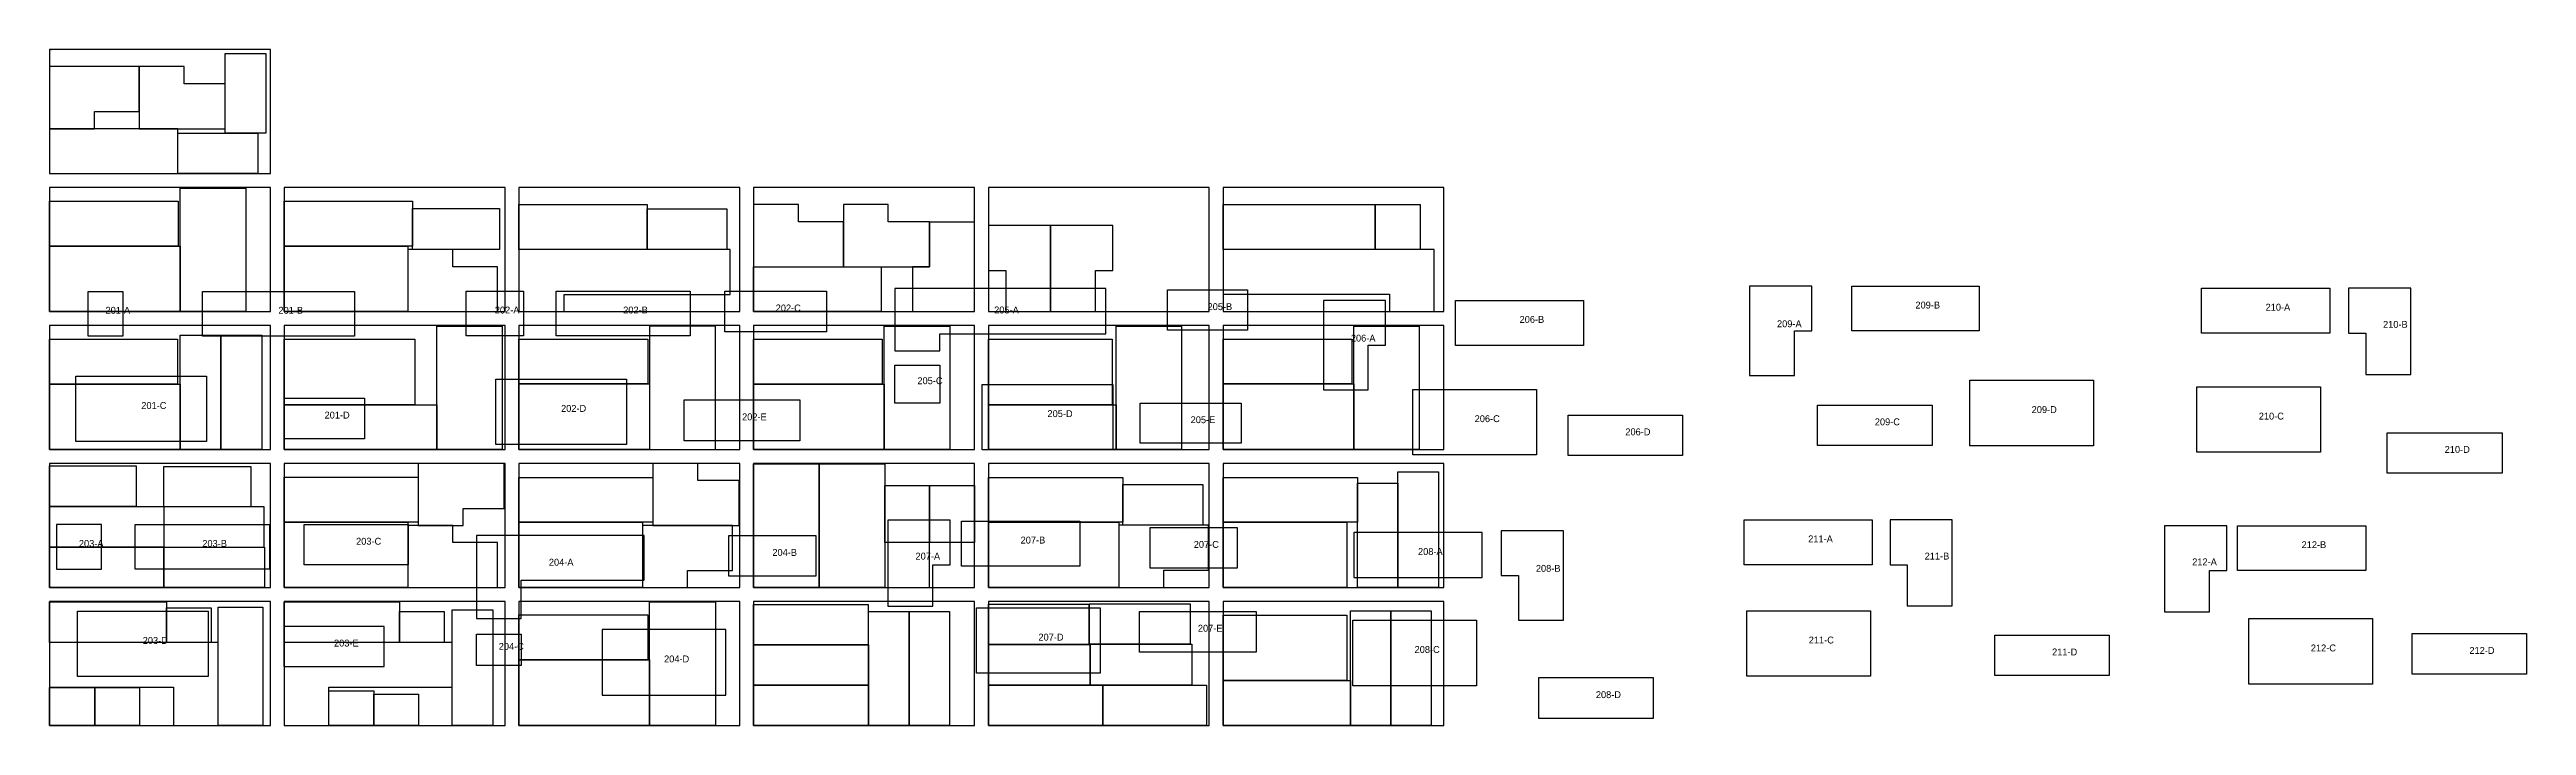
# Model space of a CAD drawing. Header units: millimetres. Extents: x 0 to 72938, y 0 to 9800.
# Drawn here: x 0 to 35881, y 0 to 9800 of the extents above; entities that cross this region are included whole.
import ezdxf

# ---------------------------------------------------------------- set-up
doc = ezdxf.new("R2010")
doc.units = ezdxf.units.MM
doc.layers.add('NESTED_RESULT', color=7, linetype='Continuous')
doc.layers.add('SOURCE_PARTS', color=7, linetype='Continuous')

msp = doc.modelspace()

# ---------------------------------------------------------------- linework, layer by layer
at = {"layer": 'NESTED_RESULT'}
for points in [[(0, 8000), (3200, 8000), (3200, 9800), (0, 9800), (0, 8000)], [(2545, 8587), (2545, 9743), (3132, 9743), (3132, 8587), (2545, 8587)], [(0, 9553), (0, 8651), (651, 8651), (651, 8902), (1297, 8902), (1297, 9553), (0, 9553)], [(1297, 9554), (1297, 8651), (2545, 8651), (2545, 9302), (1948, 9302), (1948, 9554), (1297, 9554)], [(0, 8000), (1859, 8000), (1859, 8651), (0, 8651), (0, 8000)], [(1859, 8587), (3018, 8587), (3018, 8000), (1859, 8000), (1859, 8587)], [(0, 6000), (3200, 6000), (3200, 7800), (0, 7800), (0, 6000)], [(0, 7600), (1861, 7600), (1861, 6949), (0, 6949), (0, 7600)], [(1892, 6000), (1892, 7791), (2842, 7791), (2842, 6000), (1892, 6000)], [(3400, 6000), (6600, 6000), (6600, 7800), (3400, 7800), (3400, 6000)], [(3400, 7600), (5259, 7600), (5259, 6950), (3400, 6950), (3400, 7600)], [(6800, 6000), (10000, 6000), (10000, 7800), (6800, 7800), (6800, 6000)], [(6800, 7553), (8657, 7553), (8657, 6902), (6800, 6902), (6800, 7553)], [(10200, 6000), (13400, 6000), (13400, 7800), (10200, 7800), (10200, 6000)], [(10851, 7302), (10851, 7553), (10200, 7553), (10200, 6651), (11499, 6651), (11499, 7302), (10851, 7302)], [(12149, 7302), (12149, 7551), (11499, 7551), (11499, 6651), (12748, 6651), (12748, 7302), (12149, 7302)], [(13600, 6000), (16800, 6000), (16800, 7800), (13600, 7800), (13600, 6000)], [(17000, 6000), (20200, 6000), (20200, 7800), (17000, 7800), (17000, 6000)], [(17000, 7553), (19205, 7553), (19205, 6902), (17000, 6902), (17000, 7553)], [(19205, 6902), (19205, 7554), (19853, 7554), (19853, 6902), (19205, 6902)], [(5259, 7494), (6516, 7494), (6516, 6903), (5259, 6903), (5259, 7494)], [(8657, 7489), (9813, 7489), (9813, 6902), (8657, 6902), (8657, 7489)], [(12499, 6000), (13399, 6000), (13399, 7299), (12748, 7299), (12748, 6651), (12499, 6651), (12499, 6000)], [(14502, 7249), (13600, 7249), (13600, 6598), (13851, 6598), (13851, 6000), (14502, 6000), (14502, 7249)], [(15403, 7249), (14502, 7249), (14502, 6000), (15153, 6000), (15153, 6598), (15403, 6598), (15403, 7249)], [(0, 6949), (1892, 6949), (1892, 6000), (0, 6000), (0, 6949)], [(3400, 6949), (5191, 6949), (5191, 6000), (3400, 6000), (3400, 6949)], [(5191, 6903), (5191, 6000), (6489, 6000), (6489, 6651), (5842, 6651), (5842, 6903), (5191, 6903)], [(9858, 6902), (6800, 6902), (6800, 6000), (7454, 6000), (7454, 6248), (9858, 6248), (9858, 6902)], [(20058, 6902), (17000, 6902), (17000, 6254), (19410, 6254), (19410, 6000), (20058, 6000), (20058, 6902)], [(10200, 6651), (12045, 6651), (12045, 6000), (10200, 6000), (10200, 6651)], [(0, 4000), (3200, 4000), (3200, 5800), (0, 5800), (0, 4000)], [(3400, 4000), (6600, 4000), (6600, 5800), (3400, 5800), (3400, 4000)], [(5608, 4000), (5608, 5791), (6557, 5791), (6557, 4000), (5608, 4000)], [(6800, 4000), (10000, 4000), (10000, 5800), (6800, 5800), (6800, 4000)], [(8693, 5791), (8693, 4000), (9645, 4000), (9645, 5791), (8693, 5791)], [(10200, 4000), (13400, 4000), (13400, 5800), (10200, 5800), (10200, 4000)], [(12092, 4000), (12092, 5791), (13042, 5791), (13042, 4000), (12092, 4000)], [(13600, 4000), (16800, 4000), (16800, 5800), (13600, 5800), (13600, 4000)], [(15451, 4000), (15451, 5791), (16400, 5791), (16400, 4000), (15451, 4000)], [(17000, 4000), (20200, 4000), (20200, 5800), (17000, 5800), (17000, 4000)], [(18892, 4000), (18892, 5791), (19842, 5791), (19842, 4000), (18892, 4000)], [(0, 5600), (1853, 5600), (1853, 4949), (0, 4949), (0, 5600)], [(1893, 4000), (1893, 5657), (2480, 5657), (2480, 4000), (1893, 4000)], [(2480, 4000), (2480, 5657), (3074, 5657), (3074, 4000), (2480, 4000)], [(3400, 5600), (5292, 5600), (5292, 4648), (3400, 4648), (3400, 5600)], [(6800, 5603), (8665, 5603), (8665, 4952), (6800, 4952), (6800, 5603)], [(10200, 5600), (12061, 5600), (12061, 4949), (10200, 4949), (10200, 5600)], [(13600, 5600), (15391, 5600), (15391, 4651), (13600, 4651), (13600, 5600)], [(17000, 5603), (18865, 5603), (18865, 4952), (17000, 4952), (17000, 5603)], [(0, 4949), (1892, 4949), (1892, 4000), (0, 4000), (0, 4949)], [(6800, 4952), (8692, 4952), (8692, 4000), (6800, 4000), (6800, 4952)], [(10200, 4949), (12092, 4949), (12092, 4000), (10200, 4000), (10200, 4949)], [(17000, 4952), (18892, 4952), (18892, 4000), (17000, 4000), (17000, 4952)], [(3400, 4648), (5608, 4648), (5608, 4000), (3400, 4000), (3400, 4648)], [(13600, 4651), (15451, 4651), (15451, 4000), (13600, 4000), (13600, 4651)], [(0, 2000), (3200, 2000), (3200, 3800), (0, 3800), (0, 2000)], [(0, 3765), (1254, 3765), (1254, 3175), (0, 3175), (0, 3765)], [(1657, 3756), (2918, 3756), (2918, 3168), (1657, 3168), (1657, 3756)], [(3400, 2000), (6600, 2000), (6600, 3800), (3400, 3800), (3400, 2000)], [(3400, 3600), (5340, 3600), (5340, 2949), (3400, 2949), (3400, 3600)], [(5340, 3799), (5340, 2900), (5991, 2900), (5991, 3148), (6588, 3148), (6588, 3799), (5340, 3799)], [(6800, 2000), (10000, 2000), (10000, 3800), (6800, 3800), (6800, 2000)], [(6800, 3597), (8738, 3597), (8738, 2949), (6800, 2949), (6800, 3597)], [(8738, 3799), (8738, 2900), (9989, 2900), (9989, 3550), (9389, 3550), (9389, 3799), (8738, 3799)], [(10200, 2000), (13400, 2000), (13400, 3800), (10200, 3800), (10200, 2000)], [(10200, 2000), (10200, 3791), (11149, 3791), (11149, 2000), (10200, 2000)], [(11149, 2000), (11149, 3791), (12098, 3791), (12098, 2000), (11149, 2000)], [(13600, 2000), (16800, 2000), (16800, 3800), (13600, 3800), (13600, 2000)], [(13600, 3597), (15546, 3597), (15546, 2946), (13600, 2946), (13600, 3597)], [(17000, 2000), (20200, 2000), (20200, 3800), (17000, 3800), (17000, 2000)], [(17000, 3597), (18945, 3597), (18945, 2949), (17000, 2949), (17000, 3597)], [(19532, 2000), (19532, 3676), (20119, 3676), (20119, 2000), (19532, 2000)], [(12098, 2651), (12098, 3481), (12749, 3481), (12749, 2651), (12098, 2651)], [(12749, 2651), (12749, 3480), (13397, 3480), (13397, 2651), (12749, 2651)], [(15546, 2903), (15546, 3494), (16705, 3494), (16705, 2903), (15546, 2903)], [(18945, 2000), (18945, 3513), (19532, 3513), (19532, 2000), (18945, 2000)], [(0, 3175), (1657, 3175), (1657, 2587), (0, 2587), (0, 3175)], [(3108, 3168), (1657, 3168), (1657, 2584), (3108, 2584), (3108, 3168)], [(3400, 2949), (5191, 2949), (5191, 2000), (3400, 2000), (3400, 2949)], [(5191, 2900), (5191, 2000), (6491, 2000), (6491, 2651), (5842, 2651), (5842, 2900), (5191, 2900)], [(6800, 2949), (8591, 2949), (8591, 2000), (6800, 2000), (6800, 2949)], [(8591, 2900), (8591, 2000), (9242, 2000), (9242, 2249), (9891, 2249), (9891, 2900), (8591, 2900)], [(13600, 2946), (15492, 2946), (15492, 2000), (13600, 2000), (13600, 2946)], [(15492, 2903), (15492, 2000), (16143, 2000), (16143, 2252), (16788, 2252), (16788, 2903), (15492, 2903)], [(17000, 2949), (18791, 2949), (18791, 2000), (17000, 2000), (17000, 2949)], [(0, 2587), (1657, 2587), (1657, 2000), (0, 2000), (0, 2587)], [(1657, 2584), (3115, 2584), (3115, 2000), (1657, 2000), (1657, 2584)], [(12749, 2651), (12098, 2651), (12098, 2000), (12749, 2000), (12749, 2651)], [(0, 0), (3200, 0), (3200, 1800), (0, 1800), (0, 0)], [(3400, 0), (6600, 0), (6600, 1800), (3400, 1800), (3400, 0)], [(6800, 0), (10000, 0), (10000, 1800), (6800, 1800), (6800, 0)], [(10200, 0), (13400, 0), (13400, 1800), (10200, 1800), (10200, 0)], [(13600, 0), (16800, 0), (16800, 1800), (13600, 1800), (13600, 0)], [(17000, 0), (20200, 0), (20200, 1800), (17000, 1800), (17000, 0)], [(0, 1794), (1692, 1794), (1692, 1203), (0, 1203), (0, 1794)], [(1692, 1203), (1692, 1705), (2343, 1705), (2343, 1203), (1692, 1203)], [(2442, 0), (2442, 1716), (3092, 1716), (3092, 0), (2442, 0)], [(3400, 1794), (5070, 1794), (5070, 1203), (3400, 1203), (3400, 1794)], [(5070, 1654), (5718, 1654), (5718, 1203), (5070, 1203), (5070, 1654)], [(5832, 0), (5832, 1676), (6423, 1676), (6423, 0), (5832, 0)], [(6800, 1603), (8668, 1603), (8668, 952), (6800, 952), (6800, 1603)], [(8692, 0), (8692, 1791), (9645, 1791), (9645, 0), (8692, 0)], [(10200, 1753), (11857, 1753), (11857, 1168), (10200, 1168), (10200, 1753)], [(11864, 0), (11864, 1654), (12451, 1654), (12451, 0), (11864, 0)], [(12451, 0), (12451, 1654), (13038, 1654), (13038, 0), (12451, 0)], [(13600, 1759), (15060, 1759), (15060, 1175), (13600, 1175), (13600, 1759)], [(15060, 1762), (16521, 1762), (16521, 1178), (15060, 1178), (15060, 1762)], [(17000, 1600), (18791, 1600), (18791, 651), (17000, 651), (17000, 1600)], [(18845, 0), (18845, 1664), (19432, 1664), (19432, 0), (18845, 0)], [(19432, 0), (19432, 1664), (20016, 1664), (20016, 0), (19432, 0)], [(2442, 1203), (0, 1203), (0, 556), (1794, 556), (1794, 0), (2442, 0), (2442, 1203)], [(5832, 1203), (3400, 1203), (3400, 0), (4048, 0), (4048, 556), (5832, 556), (5832, 1203)], [(10200, 1168), (11864, 1168), (11864, 584), (10200, 584), (10200, 1168)], [(13600, 1175), (15073, 1175), (15073, 584), (13600, 584), (13600, 1175)], [(15073, 1178), (16546, 1178), (16546, 587), (15073, 587), (15073, 1178)], [(6800, 952), (8692, 952), (8692, 0), (6800, 0), (6800, 952)], [(0, 552), (654, 552), (654, 0), (0, 0), (0, 552)], [(654, 552), (1302, 552), (1302, 0), (654, 0), (654, 552)], [(4048, 0), (4048, 502), (4696, 502), (4696, 0), (4048, 0)], [(4696, 452), (5343, 452), (5343, 0), (4696, 0), (4696, 452)], [(10200, 584), (11864, 584), (11864, 0), (10200, 0), (10200, 584)], [(13600, 584), (15257, 584), (15257, 0), (13600, 0), (13600, 584)], [(15257, 587), (16762, 587), (16762, 0), (15257, 0), (15257, 587)], [(17000, 651), (18845, 651), (18845, 0), (17000, 0), (17000, 651)]]:
    msp.add_lwpolyline(points, dxfattribs=at)
at = {"layer": 'SOURCE_PARTS'}
for points in [[(560, 6294), (1062, 6294), (1062, 5644), (560, 5644), (560, 6294)], [(2214, 6294), (4419, 6294), (4419, 5644), (2214, 5644), (2214, 6294)], [(6035, 6298), (6865, 6298), (6865, 5647), (6035, 5647), (6035, 6298)], [(7340, 6298), (9280, 6298), (9280, 5647), (7340, 5647), (7340, 6298)], [(9783, 6298), (11256, 6298), (11256, 5708), (9783, 5708), (9783, 6298)], [(15303, 6335), (12245, 6335), (12245, 5433), (12899, 5433), (12899, 5680), (15303, 5680), (15303, 6335)], [(16197, 6316), (17352, 6316), (17352, 5729), (16197, 5729), (16197, 6316)], [(19104, 5512), (19355, 5512), (19355, 6163), (18453, 6163), (18453, 4865), (19104, 4865), (19104, 5512)], [(20366, 6162), (22223, 6162), (22223, 5511), (20366, 5511), (20366, 6162)], [(25529, 6371), (24625, 6371), (24625, 5072), (25276, 5072), (25276, 5720), (25529, 5720), (25529, 6371)], [(26107, 6371), (27952, 6371), (27952, 5720), (26107, 5720), (26107, 6371)], [(31172, 6340), (33032, 6340), (33032, 5689), (31172, 5689), (31172, 6340)], [(34204, 6340), (33302, 6340), (33302, 5689), (33553, 5689), (33553, 5090), (34204, 5090), (34204, 6340)], [(383, 5064), (2275, 5064), (2275, 4115), (383, 4115), (383, 5064)], [(12245, 5225), (12899, 5225), (12899, 4672), (12245, 4672), (12245, 5225)], [(3405, 4743), (4564, 4743), (4564, 4156), (3405, 4156), (3405, 4743)], [(6464, 5022), (8356, 5022), (8356, 4073), (6464, 4073), (6464, 5022)], [(9194, 4719), (10871, 4719), (10871, 4128), (9194, 4128), (9194, 4719)], [(13509, 4944), (15402, 4944), (15402, 3998), (13509, 3998), (13509, 4944)], [(15799, 4675), (17260, 4675), (17260, 4091), (15799, 4091), (15799, 4675)], [(19749, 4873), (21540, 4873), (21540, 3924), (19749, 3924), (19749, 4873)], [(27817, 5004), (29608, 5004), (29608, 4055), (27817, 4055), (27817, 5004)], [(31108, 4910), (32898, 4910), (32898, 3961), (31108, 3961), (31108, 4910)], [(21999, 4499), (23656, 4499), (23656, 3915), (21999, 3915), (21999, 4499)], [(25613, 4645), (27270, 4645), (27270, 4058), (25613, 4058), (25613, 4645)], [(33865, 4244), (35528, 4244), (35528, 3660), (33865, 3660), (33865, 4244)], [(751, 2915), (100, 2915), (100, 2264), (751, 2264), (751, 2915)], [(1240, 2915), (3187, 2915), (3187, 2264), (1240, 2264), (1240, 2915)], [(3688, 2915), (5193, 2915), (5193, 2328), (3688, 2328), (3688, 2915)], [(13046, 2978), (12143, 2978), (12143, 1731), (12794, 1731), (12794, 2328), (13046, 2328), (13046, 2978)], [(13209, 2963), (14925, 2963), (14925, 2312), (13209, 2312), (13209, 2963)], [(24550, 2980), (26402, 2980), (26402, 2330), (24550, 2330), (24550, 2980)], [(27563, 2980), (26665, 2980), (26665, 2330), (26912, 2330), (26912, 1733), (27563, 1733), (27563, 2980)], [(31539, 2896), (30638, 2896), (30638, 1647), (31289, 1647), (31289, 2245), (31539, 2245), (31539, 2896)], [(31693, 2896), (33552, 2896), (33552, 2245), (31693, 2245), (31693, 2896)], [(8615, 2753), (6183, 2753), (6183, 1549), (6831, 1549), (6831, 2105), (8615, 2105), (8615, 2753)], [(9840, 2753), (11101, 2753), (11101, 2165), (9840, 2165), (9840, 2753)], [(15946, 2870), (17204, 2870), (17204, 2279), (15946, 2279), (15946, 2870)], [(18895, 2146), (20754, 2146), (20754, 2797), (18895, 2797), (18895, 2146)], [(21930, 2823), (21027, 2823), (21027, 2173), (21280, 2173), (21280, 1528), (21930, 1528), (21930, 2823)], [(404, 1658), (2296, 1658), (2296, 708), (404, 708), (404, 1658)], [(4847, 1437), (3396, 1437), (3396, 853), (4847, 853), (4847, 1437)], [(13430, 1706), (15221, 1706), (15221, 757), (13430, 757), (13430, 1706)], [(15789, 1655), (17481, 1655), (17481, 1065), (15789, 1065), (15789, 1655)], [(18878, 1526), (20669, 1526), (20669, 577), (18878, 577), (18878, 1526)], [(24588, 1664), (26379, 1664), (26379, 715), (24588, 715), (24588, 1664)], [(31861, 1549), (33652, 1549), (33652, 600), (31861, 600), (31861, 1549)], [(6183, 1323), (6831, 1323), (6831, 872), (6183, 872), (6183, 1323)], [(9797, 1391), (8006, 1391), (8006, 438), (9797, 438), (9797, 1391)], [(28180, 1308), (29838, 1308), (29838, 723), (28180, 723), (28180, 1308)], [(34227, 1332), (35881, 1332), (35881, 744), (34227, 744), (34227, 1332)], [(21572, 694), (23229, 694), (23229, 100), (21572, 100), (21572, 694)]]:
    msp.add_lwpolyline(points, dxfattribs=at)

# ---------------------------------------------------------------- texts
at = {"layer": 'NESTED_RESULT'}
for s, p in [('Sheet_25', (5, 9790)), ('Sheet_19', (5, 7790)), ('Sheet_20', (3405, 7790)), ('Sheet_21', (6805, 7790)), ('Sheet_22', (10205, 7790)), ('Sheet_23', (13605, 7790)), ('Sheet_24', (17005, 7790)), ('Sheet_13', (5, 5790)), ('Sheet_14', (3405, 5790)), ('Sheet_15', (6805, 5790)), ('Sheet_16', (10205, 5790)), ('Sheet_17', (13605, 5790)), ('Sheet_18', (17005, 5790)), ('Sheet_7', (5, 3790)), ('Sheet_8', (3405, 3790)), ('Sheet_9', (6805, 3790)), ('Sheet_10', (10205, 3790)), ('Sheet_11', (13605, 3790)), ('Sheet_12', (17005, 3790)), ('Sheet_1', (5, 1790)), ('Sheet_2', (3405, 1790)), ('Sheet_3', (6805, 1790)), ('Sheet_4', (10205, 1790)), ('Sheet_5', (13605, 1790)), ('Sheet_6', (17005, 1790))]:
    msp.add_text(s, height=5, dxfattribs=at).set_placement(p)
at = {"layer": 'SOURCE_PARTS'}
for s, p in [('202-C', (10519, 6003)), ('205-B', (16775, 6022)), ('209-B', (27029, 6045)), ('210-A', (32102, 6014)), ('201-A', (811, 5969)), ('201-B', (3316, 5969)), ('202-A', (6450, 5973)), ('202-B', (8310, 5973)), ('205-A', (13684, 5974)), ('206-B', (21295, 5837)), ('209-A', (25024, 5774)), ('210-B', (33803, 5765)), ('206-A', (18851, 5566)), ('205-C', (12572, 4948)), ('201-C', (1329, 4589)), ('201-D', (3984, 4450)), ('202-D', (7410, 4547)), ('202-E', (10032, 4424)), ('205-D', (14456, 4471)), ('205-E', (16530, 4383)), ('206-C', (20644, 4398)), ('206-D', (22827, 4207)), ('209-C', (26441, 4352)), ('209-D', (28713, 4530)), ('210-C', (32003, 4435)), ('210-D', (34696, 3952)), ('203-A', (425, 2589)), ('203-B', (2213, 2589)), ('203-C', (4441, 2621)), ('204-B', (10471, 2459)), ('207-B', (14067, 2638)), ('207-C', (16575, 2575)), ('208-A', (19824, 2472)), ('211-A', (25476, 2655)), ('212-B', (32623, 2571)), ('204-A', (7233, 2317)), ('207-A', (12544, 2405)), ('208-B', (21531, 2228)), ('211-B', (27163, 2406)), ('212-A', (31039, 2322)), ('207-E', (16635, 1360)), ('203-D', (1350, 1183)), ('203-E', (4121, 1145)), ('204-C', (6507, 1097)), ('207-D', (14325, 1231)), ('208-C', (19774, 1052)), ('211-C', (25484, 1189)), ('211-D', (29009, 1016)), ('212-C', (32757, 1074)), ('212-D', (35054, 1038)), ('204-D', (8902, 915)), ('208-D', (22400, 397))]:
    msp.add_text(s, height=100, dxfattribs=at).set_placement(p)

doc.saveas('drawing.dxf')
